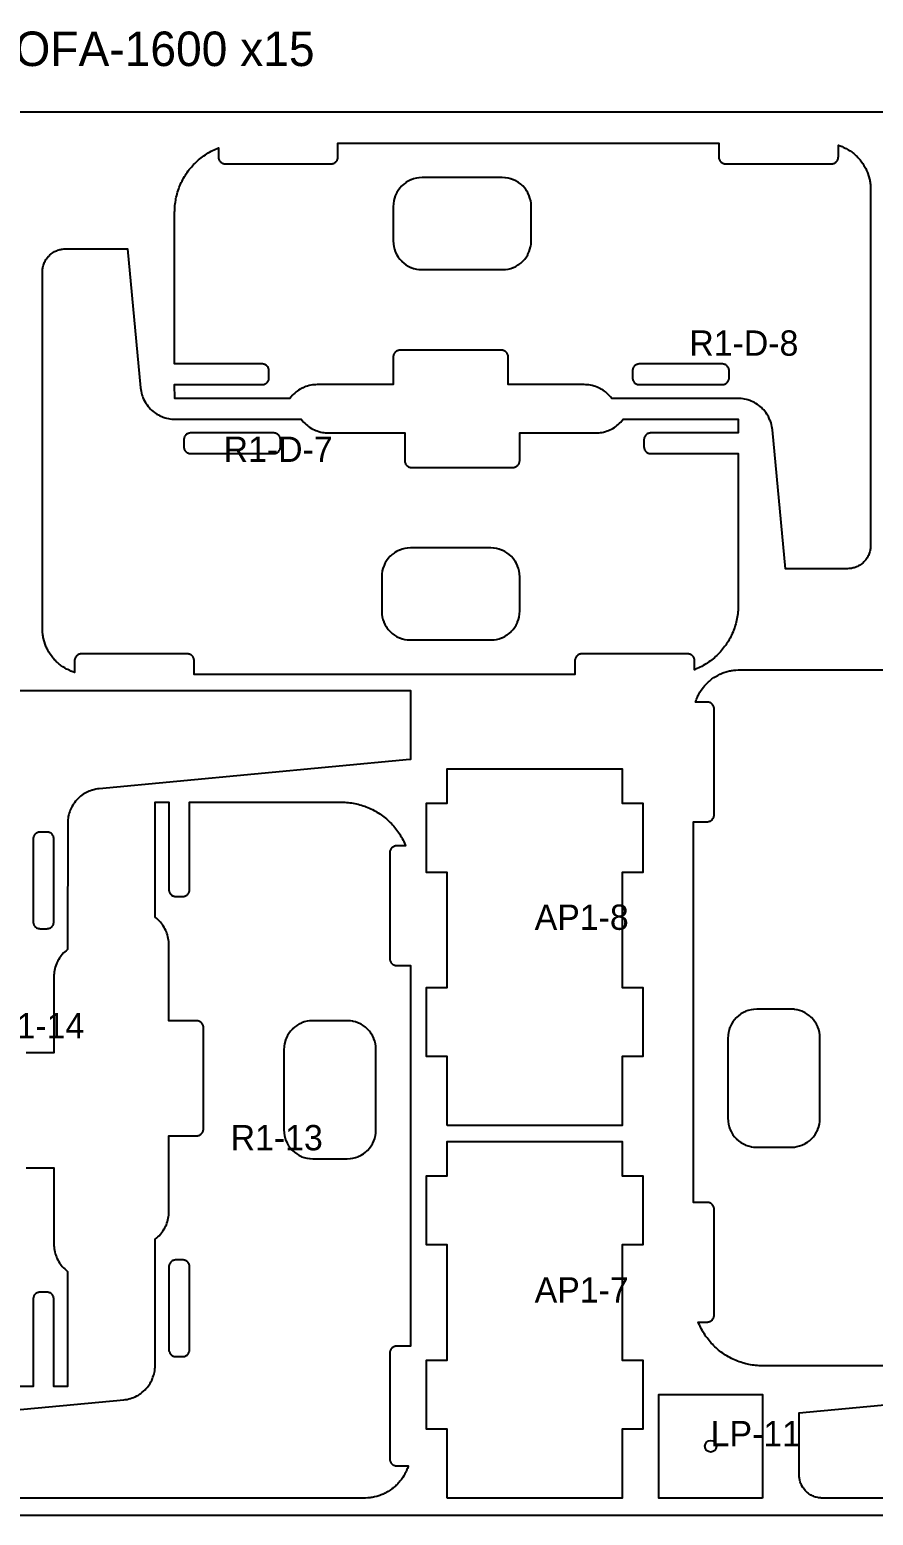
# Model space of a CAD drawing. Header units: millimetres. Extents: x 0 to 59980, y 0 to 1292.
# Drawn here: x 36358 to 37091, y 0 to 1292 of the extents above; entities that cross this region are included whole.
import ezdxf

# ---------------------------------------------------------------- set-up
doc = ezdxf.new("R2010")
doc.units = ezdxf.units.MM
for name, color, linetype in [('CUT_IN', 5, 'Continuous'), ('CUT_OUT', 1, 'Continuous'), ('DRILL', 3, 'Continuous'), ('LABEL', 7, 'Continuous'), ('SHEET', 8, 'Continuous')]:
    doc.layers.add(name, color=color, linetype=linetype)

msp = doc.modelspace()

# ---------------------------------------------------------------- linework, layer by layer
at = {"layer": 'CUT_IN'}
for points in [[(36676.97, 1096.22), (36677.11, 1095.96), (36678.07, 1094.36), (36678.4, 1093.87), (36679.69, 1092.14), (36681.13, 1090.54), (36681.55, 1090.12), (36683.15, 1088.68), (36685.12, 1087.22), (36686.97, 1086.1), (36687.49, 1085.83), (36689.45, 1084.91), (36689.72, 1084.8), (36691.75, 1084.08), (36692.04, 1084), (36694.13, 1083.49), (36696.27, 1083.16), (36696.85, 1083.11), (36699.16, 1083), (36768.86, 1083), (36771.46, 1083.13), (36771.75, 1083.16), (36773.89, 1083.49), (36776.27, 1084.08), (36778.3, 1084.8), (36778.57, 1084.91), (36780.53, 1085.83), (36781.05, 1086.1), (36782.65, 1087.06), (36783.14, 1087.39), (36784.87, 1088.68), (36786.47, 1090.12), (36786.89, 1090.54), (36788.33, 1092.14), (36789.79, 1094.11), (36790.91, 1095.96), (36791.18, 1096.48), (36791.98, 1098.17), (36792.21, 1098.71), (36792.93, 1100.74), (36793.46, 1102.84), (36793.57, 1103.41), (36793.85, 1105.26), (36793.9, 1105.84), (36794.01, 1108.15), (36794.01, 1137.85), (36793.88, 1140.45), (36793.85, 1140.74), (36793.52, 1142.88), (36792.93, 1145.26), (36792.21, 1147.29), (36792.1, 1147.56), (36791.18, 1149.52), (36790.91, 1150.04), (36789.95, 1151.64), (36789.62, 1152.13), (36788.33, 1153.86), (36786.89, 1155.46), (36786.47, 1155.88), (36784.87, 1157.32), (36782.9, 1158.78), (36781.05, 1159.9), (36780.53, 1160.17), (36778.57, 1161.09), (36778.3, 1161.2), (36776.27, 1161.92), (36775.98, 1162), (36773.89, 1162.51), (36771.75, 1162.84), (36771.17, 1162.89), (36768.86, 1163), (36699.16, 1163), (36696.56, 1162.87), (36696.27, 1162.84), (36694.13, 1162.51), (36691.75, 1161.92), (36689.72, 1161.2), (36689.45, 1161.09), (36687.49, 1160.17), (36686.97, 1159.9), (36685.37, 1158.94), (36684.88, 1158.61), (36683.15, 1157.32), (36681.55, 1155.88), (36681.13, 1155.46), (36679.69, 1153.86), (36678.23, 1151.89), (36677.11, 1150.04), (36676.84, 1149.52), (36676.04, 1147.83), (36675.81, 1147.29), (36675.09, 1145.26), (36674.56, 1143.16), (36674.45, 1142.59), (36674.17, 1140.74), (36674.12, 1140.16), (36674.01, 1137.85), (36674.01, 1108.15), (36674.14, 1105.55), (36674.17, 1105.26), (36674.5, 1103.12), (36675.09, 1100.74), (36675.81, 1098.71), (36676.04, 1098.17), (36676.97, 1096.22)], [(36882.07, 988.12), (36882.19, 987.54), (36882.36, 986.98), (36882.59, 986.43), (36882.86, 985.92), (36883.19, 985.43), (36883.37, 985.19), (36883.56, 984.97), (36883.98, 984.55), (36884.2, 984.36), (36884.68, 984.01), (36885.18, 983.71), (36885.71, 983.46), (36886.27, 983.26), (36886.55, 983.18), (36887.13, 983.06), (36887.42, 983.03), (36888.01, 983), (36960.01, 983), (36960.6, 983.03), (36960.89, 983.06), (36961.47, 983.18), (36962.03, 983.35), (36962.31, 983.46), (36962.84, 983.71), (36963.09, 983.85), (36963.58, 984.18), (36963.82, 984.36), (36964.04, 984.55), (36964.46, 984.97), (36964.65, 985.19), (36965, 985.67), (36965.16, 985.92), (36965.3, 986.17), (36965.55, 986.7), (36965.66, 986.98), (36965.83, 987.54), (36965.95, 988.12), (36966, 988.71), (36966.01, 995), (36965.98, 995.59), (36965.95, 995.88), (36965.83, 996.46), (36965.66, 997.02), (36965.43, 997.57), (36965.16, 998.08), (36965, 998.33), (36964.65, 998.81), (36964.46, 999.03), (36964.25, 999.24), (36964.04, 999.45), (36963.82, 999.64), (36963.34, 999.99), (36963.09, 1000.15), (36962.58, 1000.42), (36962.03, 1000.65), (36961.47, 1000.82), (36960.89, 1000.94), (36960.6, 1000.97), (36960.01, 1001), (36888.01, 1001), (36887.42, 1000.97), (36887.13, 1000.94), (36886.55, 1000.82), (36885.99, 1000.65), (36885.71, 1000.54), (36885.18, 1000.29), (36884.68, 999.99), (36884.2, 999.64), (36883.98, 999.45), (36883.56, 999.03), (36883.37, 998.81), (36883.02, 998.33), (36882.86, 998.08), (36882.59, 997.57), (36882.36, 997.02), (36882.19, 996.46), (36882.07, 995.88), (36882.04, 995.59), (36882.01, 995), (36882.01, 989), (36882.04, 988.41), (36882.07, 988.12)], [(36575.93, 935.88), (36575.81, 936.46), (36575.64, 937.02), (36575.41, 937.57), (36575.14, 938.08), (36574.81, 938.57), (36574.63, 938.81), (36574.44, 939.03), (36574.02, 939.45), (36573.8, 939.64), (36573.32, 939.99), (36572.82, 940.29), (36572.29, 940.54), (36571.73, 940.74), (36571.45, 940.82), (36570.87, 940.94), (36570.58, 940.97), (36569.99, 941), (36497.99, 941), (36497.4, 940.97), (36497.11, 940.94), (36496.53, 940.82), (36495.97, 940.65), (36495.69, 940.54), (36495.16, 940.29), (36494.91, 940.15), (36494.42, 939.82), (36494.18, 939.64), (36493.96, 939.45), (36493.54, 939.03), (36493.35, 938.81), (36493, 938.33), (36492.84, 938.08), (36492.7, 937.83), (36492.45, 937.3), (36492.34, 937.02), (36492.17, 936.46), (36492.05, 935.88), (36492, 935.29), (36491.99, 929), (36492.02, 928.41), (36492.05, 928.12), (36492.17, 927.54), (36492.34, 926.98), (36492.57, 926.43), (36492.84, 925.92), (36493, 925.67), (36493.35, 925.19), (36493.54, 924.97), (36493.75, 924.76), (36493.96, 924.55), (36494.18, 924.36), (36494.66, 924.01), (36494.91, 923.85), (36495.42, 923.58), (36495.97, 923.35), (36496.53, 923.18), (36497.11, 923.06), (36497.4, 923.03), (36497.99, 923), (36569.99, 923), (36570.58, 923.03), (36570.87, 923.06), (36571.45, 923.18), (36572.01, 923.35), (36572.29, 923.46), (36572.82, 923.71), (36573.32, 924.01), (36573.8, 924.36), (36574.02, 924.55), (36574.44, 924.97), (36574.63, 925.19), (36574.98, 925.67), (36575.14, 925.92), (36575.41, 926.43), (36575.64, 926.98), (36575.81, 927.54), (36575.93, 928.12), (36575.96, 928.41), (36575.99, 929), (36575.99, 935), (36575.96, 935.59), (36575.93, 935.88)], [(36781.03, 827.78), (36780.89, 828.04), (36779.93, 829.64), (36779.6, 830.13), (36778.31, 831.86), (36776.87, 833.46), (36776.45, 833.88), (36774.85, 835.32), (36772.88, 836.78), (36771.03, 837.9), (36770.51, 838.17), (36768.55, 839.09), (36768.28, 839.2), (36766.25, 839.92), (36765.96, 840), (36763.87, 840.51), (36761.73, 840.84), (36761.15, 840.89), (36758.84, 841), (36689.14, 841), (36686.54, 840.87), (36686.25, 840.84), (36684.11, 840.51), (36681.73, 839.92), (36679.7, 839.2), (36679.43, 839.09), (36677.47, 838.17), (36676.95, 837.9), (36675.35, 836.94), (36674.86, 836.61), (36673.13, 835.32), (36671.53, 833.88), (36671.11, 833.46), (36669.67, 831.86), (36668.21, 829.89), (36667.09, 828.04), (36666.82, 827.52), (36666.02, 825.83), (36665.79, 825.29), (36665.07, 823.26), (36664.54, 821.16), (36664.43, 820.59), (36664.15, 818.74), (36664.1, 818.16), (36663.99, 815.85), (36663.99, 786.15), (36664.12, 783.55), (36664.15, 783.26), (36664.48, 781.12), (36665.07, 778.74), (36665.79, 776.71), (36665.9, 776.44), (36666.82, 774.48), (36667.09, 773.96), (36668.05, 772.36), (36668.38, 771.87), (36669.67, 770.14), (36671.11, 768.54), (36671.53, 768.12), (36673.13, 766.68), (36675.1, 765.22), (36676.95, 764.1), (36677.47, 763.83), (36679.43, 762.91), (36679.7, 762.8), (36681.73, 762.08), (36682.02, 762), (36684.11, 761.49), (36686.25, 761.16), (36686.83, 761.11), (36689.14, 761), (36758.84, 761), (36761.44, 761.13), (36761.73, 761.16), (36763.87, 761.49), (36766.25, 762.08), (36768.28, 762.8), (36768.55, 762.91), (36770.51, 763.83), (36771.03, 764.1), (36772.63, 765.06), (36773.12, 765.39), (36774.85, 766.68), (36776.45, 768.12), (36776.87, 768.54), (36778.31, 770.14), (36779.77, 772.11), (36780.89, 773.96), (36781.16, 774.48), (36781.96, 776.17), (36782.19, 776.71), (36782.91, 778.74), (36783.44, 780.84), (36783.55, 781.41), (36783.83, 783.26), (36783.88, 783.84), (36783.99, 786.15), (36783.99, 815.85), (36783.86, 818.45), (36783.83, 818.74), (36783.5, 820.88), (36782.91, 823.26), (36782.19, 825.29), (36781.96, 825.83), (36781.03, 827.78)], [(36373, 510.01), (36373.59, 510.04), (36373.88, 510.07), (36374.46, 510.19), (36375.02, 510.36), (36375.57, 510.59), (36376.08, 510.86), (36376.57, 511.19), (36376.81, 511.37), (36377.03, 511.56), (36377.45, 511.98), (36377.64, 512.2), (36377.99, 512.68), (36378.29, 513.18), (36378.54, 513.71), (36378.74, 514.27), (36378.82, 514.55), (36378.94, 515.13), (36378.97, 515.42), (36379, 516.01), (36379, 588.01), (36378.97, 588.6), (36378.94, 588.89), (36378.82, 589.47), (36378.65, 590.03), (36378.54, 590.31), (36378.29, 590.84), (36378.15, 591.09), (36377.82, 591.58), (36377.64, 591.82), (36377.45, 592.04), (36377.03, 592.46), (36376.81, 592.65), (36376.33, 593), (36376.08, 593.16), (36375.83, 593.3), (36375.3, 593.55), (36375.02, 593.66), (36374.46, 593.83), (36373.88, 593.95), (36373.29, 594), (36367, 594.01), (36366.41, 593.98), (36366.12, 593.95), (36365.54, 593.83), (36364.98, 593.66), (36364.43, 593.43), (36363.92, 593.16), (36363.67, 593), (36363.19, 592.65), (36362.97, 592.46), (36362.76, 592.25), (36362.55, 592.04), (36362.36, 591.82), (36362.01, 591.34), (36361.85, 591.09), (36361.58, 590.58), (36361.35, 590.03), (36361.18, 589.47), (36361.06, 588.89), (36361.03, 588.6), (36361, 588.01), (36361, 516.01), (36361.03, 515.42), (36361.06, 515.13), (36361.18, 514.55), (36361.35, 513.99), (36361.46, 513.71), (36361.71, 513.18), (36362.01, 512.68), (36362.36, 512.2), (36362.55, 511.98), (36362.97, 511.56), (36363.19, 511.37), (36363.67, 511.02), (36363.92, 510.86), (36364.43, 510.59), (36364.98, 510.36), (36365.54, 510.19), (36366.12, 510.07), (36366.41, 510.04), (36367, 510.01), (36373, 510.01)], [(37031.78, 322.97), (37032.04, 323.11), (37033.64, 324.07), (37034.13, 324.4), (37035.86, 325.69), (37037.46, 327.13), (37037.88, 327.55), (37039.32, 329.15), (37040.78, 331.12), (37041.9, 332.97), (37042.17, 333.49), (37043.09, 335.45), (37043.2, 335.72), (37043.92, 337.75), (37044, 338.04), (37044.51, 340.13), (37044.84, 342.27), (37044.89, 342.85), (37045, 345.16), (37045, 414.86), (37044.87, 417.46), (37044.84, 417.75), (37044.51, 419.89), (37043.92, 422.27), (37043.2, 424.3), (37043.09, 424.57), (37042.17, 426.53), (37041.9, 427.05), (37040.94, 428.65), (37040.61, 429.14), (37039.32, 430.87), (37037.88, 432.47), (37037.46, 432.89), (37035.86, 434.33), (37033.89, 435.79), (37032.04, 436.91), (37031.52, 437.18), (37029.83, 437.98), (37029.29, 438.21), (37027.26, 438.93), (37025.16, 439.46), (37024.59, 439.57), (37022.74, 439.85), (37022.16, 439.9), (37019.85, 440.01), (36990.15, 440.01), (36987.55, 439.88), (36987.26, 439.85), (36985.12, 439.52), (36982.74, 438.93), (36980.71, 438.21), (36980.44, 438.1), (36978.48, 437.18), (36977.96, 436.91), (36976.36, 435.95), (36975.87, 435.62), (36974.14, 434.33), (36972.54, 432.89), (36972.12, 432.47), (36970.68, 430.87), (36969.22, 428.9), (36968.1, 427.05), (36967.83, 426.53), (36966.91, 424.57), (36966.8, 424.3), (36966.08, 422.27), (36966, 421.98), (36965.49, 419.89), (36965.16, 417.75), (36965.11, 417.17), (36965, 414.86), (36965, 345.16), (36965.13, 342.56), (36965.16, 342.27), (36965.49, 340.13), (36966.08, 337.75), (36966.8, 335.72), (36966.91, 335.45), (36967.83, 333.49), (36968.1, 332.97), (36969.06, 331.37), (36969.39, 330.88), (36970.68, 329.15), (36972.12, 327.55), (36972.54, 327.13), (36974.14, 325.69), (36976.11, 324.23), (36977.96, 323.11), (36978.48, 322.84), (36980.17, 322.04), (36980.71, 321.81), (36982.74, 321.09), (36984.84, 320.56), (36985.41, 320.45), (36987.26, 320.17), (36987.84, 320.12), (36990.15, 320.01), (37019.85, 320.01), (37022.45, 320.14), (37022.74, 320.17), (37024.88, 320.5), (37027.26, 321.09), (37029.29, 321.81), (37029.83, 322.04), (37031.78, 322.97)], [(36594.71, 428.19), (36594.17, 427.96), (36592.22, 427.03), (36591.96, 426.89), (36590.36, 425.93), (36589.87, 425.6), (36588.14, 424.31), (36586.54, 422.87), (36586.12, 422.45), (36584.68, 420.85), (36583.22, 418.88), (36582.1, 417.03), (36581.83, 416.51), (36580.91, 414.55), (36580.8, 414.28), (36580.08, 412.25), (36580, 411.96), (36579.49, 409.87), (36579.16, 407.73), (36579.11, 407.15), (36579, 404.84), (36579, 335.14), (36579.13, 332.54), (36579.16, 332.25), (36579.49, 330.11), (36580.08, 327.73), (36580.8, 325.7), (36580.91, 325.43), (36581.83, 323.47), (36582.1, 322.95), (36583.06, 321.35), (36583.39, 320.86), (36584.68, 319.13), (36586.12, 317.53), (36586.54, 317.11), (36588.14, 315.67), (36590.11, 314.21), (36591.96, 313.09), (36592.48, 312.82), (36594.17, 312.02), (36594.71, 311.79), (36596.74, 311.07), (36598.84, 310.54), (36599.41, 310.43), (36601.26, 310.15), (36601.84, 310.1), (36604.15, 309.99), (36633.85, 309.99), (36636.45, 310.12), (36636.74, 310.15), (36638.88, 310.48), (36641.26, 311.07), (36643.29, 311.79), (36643.56, 311.9), (36645.52, 312.82), (36646.04, 313.09), (36647.64, 314.05), (36648.13, 314.38), (36649.86, 315.67), (36651.46, 317.11), (36651.88, 317.53), (36653.32, 319.13), (36654.78, 321.1), (36655.9, 322.95), (36656.17, 323.47), (36657.09, 325.43), (36657.2, 325.7), (36657.92, 327.73), (36658, 328.02), (36658.51, 330.11), (36658.84, 332.25), (36658.89, 332.83), (36659, 335.14), (36659, 404.84), (36658.87, 407.44), (36658.84, 407.73), (36658.51, 409.87), (36657.92, 412.25), (36657.2, 414.28), (36657.09, 414.55), (36656.17, 416.51), (36655.9, 417.03), (36654.94, 418.63), (36654.61, 419.12), (36653.32, 420.85), (36651.88, 422.45), (36651.46, 422.87), (36649.86, 424.31), (36647.89, 425.77), (36646.04, 426.89), (36645.52, 427.16), (36643.83, 427.96), (36643.29, 428.19), (36641.26, 428.91), (36639.16, 429.44), (36638.59, 429.55), (36636.74, 429.83), (36636.16, 429.88), (36633.85, 429.99), (36604.15, 429.99), (36601.55, 429.86), (36601.26, 429.83), (36599.12, 429.5), (36596.74, 428.91), (36594.71, 428.19)], [(36485, 221.99), (36484.41, 221.96), (36484.12, 221.93), (36483.54, 221.81), (36482.98, 221.64), (36482.43, 221.41), (36481.92, 221.14), (36481.43, 220.81), (36481.19, 220.63), (36480.97, 220.44), (36480.55, 220.02), (36480.36, 219.8), (36480.01, 219.32), (36479.71, 218.82), (36479.46, 218.29), (36479.26, 217.73), (36479.18, 217.45), (36479.06, 216.87), (36479.03, 216.58), (36479, 215.99), (36479, 143.99), (36479.03, 143.4), (36479.06, 143.11), (36479.18, 142.53), (36479.35, 141.97), (36479.46, 141.69), (36479.71, 141.16), (36479.85, 140.91), (36480.18, 140.42), (36480.36, 140.18), (36480.55, 139.96), (36480.97, 139.54), (36481.19, 139.35), (36481.67, 139), (36481.92, 138.84), (36482.17, 138.7), (36482.7, 138.45), (36482.98, 138.34), (36483.54, 138.17), (36484.12, 138.05), (36484.71, 138), (36491, 137.99), (36491.59, 138.02), (36491.88, 138.05), (36492.46, 138.17), (36493.02, 138.34), (36493.57, 138.57), (36494.08, 138.84), (36494.33, 139), (36494.81, 139.35), (36495.03, 139.54), (36495.24, 139.75), (36495.45, 139.96), (36495.64, 140.18), (36495.99, 140.66), (36496.15, 140.91), (36496.42, 141.42), (36496.65, 141.97), (36496.82, 142.53), (36496.94, 143.11), (36496.97, 143.4), (36497, 143.99), (36497, 215.99), (36496.97, 216.58), (36496.94, 216.87), (36496.82, 217.45), (36496.65, 218.01), (36496.54, 218.29), (36496.29, 218.82), (36495.99, 219.32), (36495.64, 219.8), (36495.45, 220.02), (36495.03, 220.44), (36494.81, 220.63), (36494.33, 220.98), (36494.08, 221.14), (36493.57, 221.41), (36493.02, 221.64), (36492.46, 221.81), (36491.88, 221.93), (36491.59, 221.96), (36491, 221.99), (36485, 221.99)]]:
    msp.add_lwpolyline(points, close=True, dxfattribs=at)
at = {"layer": 'CUT_OUT'}
for points in [[(37003.47, 945.12), (37003.23, 946.58), (37002.85, 948.31), (37002.54, 949.45), (37002.45, 949.73), (37001.99, 951.13), (37001.57, 952.24), (37000.98, 953.59), (37000.19, 955.18), (36999.46, 956.46), (36998.83, 957.46), (36997.99, 958.68), (36997.09, 959.85), (36996.13, 960.98), (36994.91, 962.26), (36994.06, 963.08), (36992.95, 964.05), (36991.55, 965.15), (36990.59, 965.83), (36989.35, 966.63), (36988.07, 967.36), (36986.75, 968.03), (36985.13, 968.76), (36984.03, 969.18), (36982.35, 969.74), (36981.21, 970.06), (36979.48, 970.45), (36978.31, 970.65), (36976.56, 970.87), (36975.08, 970.97), (36973.83, 971), (36864.02, 971.01), (36862.85, 972.45), (36861.89, 973.52), (36860.89, 974.55), (36859.62, 975.71), (36858.51, 976.62), (36857.59, 977.31), (36856.41, 978.12), (36854.94, 979.02), (36853.94, 979.57), (36852.39, 980.32), (36851.34, 980.78), (36850, 981.29), (36848.64, 981.73), (36846.98, 982.18), (36845.57, 982.48), (36844.16, 982.71), (36843.02, 982.85), (36841.59, 982.96), (36840.09, 983), (36774.01, 983), (36774.01, 1007), (36773.98, 1007.59), (36773.95, 1007.88), (36773.83, 1008.46), (36773.66, 1009.02), (36773.43, 1009.57), (36773.16, 1010.08), (36773, 1010.33), (36772.65, 1010.81), (36772.46, 1011.03), (36772.25, 1011.24), (36772.04, 1011.45), (36771.82, 1011.64), (36771.34, 1011.99), (36771.09, 1012.15), (36770.58, 1012.42), (36770.03, 1012.65), (36769.47, 1012.82), (36768.89, 1012.94), (36768.6, 1012.97), (36768.01, 1013), (36680.01, 1013), (36679.42, 1012.97), (36679.13, 1012.94), (36678.55, 1012.82), (36678.27, 1012.74), (36677.71, 1012.54), (36677.18, 1012.29), (36676.93, 1012.15), (36676.68, 1011.99), (36676.2, 1011.64), (36675.98, 1011.45), (36675.56, 1011.03), (36675.37, 1010.81), (36675.02, 1010.33), (36674.86, 1010.08), (36674.59, 1009.57), (36674.36, 1009.02), (36674.27, 1008.74), (36674.19, 1008.46), (36674.07, 1007.88), (36674.04, 1007.59), (36674.01, 1007), (36674.01, 983), (36607.93, 983), (36606.43, 982.96), (36605, 982.85), (36603.86, 982.71), (36602.45, 982.48), (36601.04, 982.18), (36599.38, 981.73), (36598.02, 981.29), (36596.68, 980.78), (36595.63, 980.32), (36594.08, 979.57), (36593.08, 979.02), (36591.61, 978.12), (36590.43, 977.31), (36589.51, 976.62), (36588.4, 975.71), (36587.13, 974.55), (36586.13, 973.52), (36585.17, 972.45), (36584, 971.01), (36484.02, 971.01), (36484.01, 983), (36560.3, 983.01), (36560.89, 983.06), (36561.47, 983.18), (36562.03, 983.35), (36562.58, 983.58), (36563.09, 983.85), (36563.58, 984.18), (36563.82, 984.36), (36564.04, 984.55), (36564.46, 984.97), (36564.65, 985.19), (36565, 985.67), (36565.3, 986.17), (36565.55, 986.7), (36565.75, 987.26), (36565.83, 987.54), (36565.95, 988.12), (36565.98, 988.41), (36566.01, 989), (36566, 995.29), (36565.95, 995.88), (36565.83, 996.46), (36565.66, 997.02), (36565.55, 997.3), (36565.43, 997.57), (36565.16, 998.08), (36564.83, 998.57), (36564.65, 998.81), (36564.46, 999.03), (36564.04, 999.45), (36563.82, 999.64), (36563.34, 999.99), (36563.09, 1000.15), (36562.84, 1000.29), (36562.31, 1000.54), (36562.03, 1000.65), (36561.47, 1000.82), (36560.89, 1000.94), (36560.6, 1000.97), (36560.01, 1001), (36484.01, 1001), (36484.01, 1133.02), (36484.03, 1134.51), (36484.08, 1135.98), (36484.17, 1137.38), (36484.3, 1138.92), (36484.46, 1140.31), (36484.65, 1141.77), (36484.9, 1143.29), (36485.17, 1144.74), (36485.46, 1146.11), (36485.8, 1147.54), (36486.19, 1149.04), (36486.6, 1150.45), (36487.05, 1151.86), (36487.53, 1153.25), (36488.04, 1154.63), (36488.56, 1155.93), (36489.17, 1157.35), (36489.79, 1158.69), (36490.43, 1160.01), (36491.11, 1161.32), (36491.82, 1162.61), (36492.57, 1163.88), (36493.3, 1165.07), (36494.1, 1166.3), (36494.93, 1167.52), (36495.84, 1168.77), (36496.73, 1169.94), (36497.65, 1171.09), (36498.6, 1172.22), (36499.53, 1173.27), (36500.53, 1174.35), (36501.56, 1175.4), (36502.66, 1176.48), (36503.74, 1177.48), (36504.79, 1178.41), (36505.92, 1179.36), (36507.07, 1180.28), (36508.24, 1181.17), (36509.49, 1182.08), (36510.71, 1182.91), (36511.94, 1183.71), (36513.13, 1184.44), (36514.4, 1185.19), (36515.69, 1185.9), (36517, 1186.58), (36518.32, 1187.22), (36519.66, 1187.84), (36521.08, 1188.45), (36522.01, 1188.81), (36522.02, 1180.71), (36522.07, 1180.12), (36522.19, 1179.54), (36522.36, 1178.98), (36522.47, 1178.7), (36522.72, 1178.17), (36523.02, 1177.67), (36523.37, 1177.19), (36523.56, 1176.97), (36523.98, 1176.55), (36524.2, 1176.36), (36524.68, 1176.01), (36524.93, 1175.85), (36525.44, 1175.58), (36525.71, 1175.46), (36525.99, 1175.35), (36526.55, 1175.18), (36527.13, 1175.06), (36527.42, 1175.03), (36528.01, 1175), (36620.01, 1175), (36620.6, 1175.03), (36620.89, 1175.06), (36621.47, 1175.18), (36621.75, 1175.26), (36622.03, 1175.35), (36622.58, 1175.58), (36623.09, 1175.85), (36623.34, 1176.01), (36623.82, 1176.36), (36624.04, 1176.55), (36624.46, 1176.97), (36624.65, 1177.19), (36625, 1177.67), (36625.16, 1177.92), (36625.3, 1178.17), (36625.55, 1178.7), (36625.66, 1178.98), (36625.83, 1179.54), (36625.95, 1180.12), (36625.98, 1180.41), (36626.01, 1181), (36626.01, 1193), (36957.01, 1193), (36957.01, 1181), (36957.04, 1180.41), (36957.07, 1180.12), (36957.19, 1179.54), (36957.36, 1178.98), (36957.59, 1178.43), (36957.86, 1177.92), (36958.02, 1177.67), (36958.37, 1177.19), (36958.56, 1176.97), (36958.98, 1176.55), (36959.2, 1176.36), (36959.68, 1176.01), (36959.93, 1175.85), (36960.44, 1175.58), (36960.99, 1175.35), (36961.27, 1175.26), (36961.55, 1175.18), (36962.13, 1175.06), (36962.42, 1175.03), (36963.01, 1175), (37055.01, 1175), (37055.6, 1175.03), (37055.89, 1175.06), (37056.47, 1175.18), (37056.75, 1175.26), (37057.03, 1175.35), (37057.58, 1175.58), (37058.09, 1175.85), (37058.34, 1176.01), (37058.82, 1176.36), (37059.04, 1176.55), (37059.46, 1176.97), (37059.65, 1177.19), (37060, 1177.67), (37060.16, 1177.92), (37060.3, 1178.17), (37060.55, 1178.7), (37060.75, 1179.26), (37060.83, 1179.54), (37060.95, 1180.12), (37060.98, 1180.41), (37061.01, 1181), (37061.01, 1191.15), (37061.59, 1190.97), (37062.52, 1190.65), (37063.44, 1190.31), (37064.28, 1189.97), (37065.19, 1189.58), (37066.96, 1188.75), (37067.9, 1188.26), (37069.61, 1187.29), (37071.26, 1186.24), (37072.87, 1185.11), (37073.59, 1184.56), (37074.41, 1183.9), (37075.11, 1183.31), (37075.9, 1182.61), (37076.62, 1181.94), (37077.27, 1181.31), (37077.95, 1180.61), (37078.62, 1179.89), (37079.32, 1179.1), (37079.91, 1178.4), (37080.57, 1177.58), (37081.12, 1176.86), (37082.25, 1175.25), (37083.3, 1173.6), (37084.27, 1171.89), (37084.76, 1170.95), (37085.15, 1170.14), (37085.59, 1169.18), (37086.32, 1167.43), (37086.66, 1166.51), (37087.28, 1164.65), (37087.57, 1163.63), (37088.05, 1161.73), (37088.25, 1160.77), (37088.43, 1159.8), (37088.57, 1158.91), (37088.71, 1157.86), (37088.82, 1156.88), (37088.9, 1155.98), (37089, 1154.02), (37088.99, 842.02), (37088.96, 841.53), (37088.86, 840.55), (37088.72, 839.58), (37088.63, 839.1), (37088.29, 837.67), (37088.15, 837.19), (37087.84, 836.26), (37087.49, 835.35), (37087.09, 834.45), (37086.65, 833.57), (37086.41, 833.14), (37085.91, 832.3), (37085.36, 831.48), (37084.78, 830.7), (37084.47, 830.31), (37083.83, 829.57), (37083.49, 829.21), (37083.15, 828.86), (37082.44, 828.18), (37081.7, 827.54), (37081.31, 827.23), (37080.53, 826.65), (37079.71, 826.1), (37078.44, 825.36), (37077.56, 824.92), (37076.66, 824.52), (37076.21, 824.34), (37075.75, 824.17), (37074.82, 823.86), (37073.87, 823.6), (37072.91, 823.38), (37072.43, 823.29), (37071.46, 823.15), (37070.48, 823.05), (37069.99, 823.02), (37069.01, 823), (37014.95, 823), (37003.63, 943.73), (37003.47, 945.12)], [(36454.53, 978.88), (36454.77, 977.42), (36455.15, 975.69), (36455.46, 974.55), (36455.55, 974.27), (36456.01, 972.87), (36456.43, 971.76), (36457.02, 970.41), (36457.81, 968.82), (36458.54, 967.54), (36459.17, 966.54), (36460.01, 965.32), (36460.91, 964.15), (36461.87, 963.02), (36463.09, 961.74), (36463.94, 960.92), (36465.05, 959.95), (36466.45, 958.85), (36467.41, 958.17), (36468.65, 957.37), (36469.93, 956.64), (36471.25, 955.97), (36472.87, 955.24), (36473.97, 954.82), (36475.65, 954.26), (36476.79, 953.94), (36478.52, 953.55), (36479.69, 953.35), (36481.44, 953.13), (36482.92, 953.03), (36484.17, 953), (36593.98, 952.99), (36595.15, 951.55), (36596.11, 950.48), (36597.11, 949.45), (36598.38, 948.29), (36599.49, 947.38), (36600.41, 946.69), (36601.59, 945.88), (36603.06, 944.98), (36604.06, 944.43), (36605.61, 943.68), (36606.66, 943.22), (36608, 942.71), (36609.36, 942.27), (36611.02, 941.82), (36612.43, 941.52), (36613.84, 941.29), (36614.98, 941.15), (36616.41, 941.04), (36617.91, 941), (36683.99, 941), (36683.99, 917), (36684.02, 916.41), (36684.05, 916.12), (36684.17, 915.54), (36684.34, 914.98), (36684.57, 914.43), (36684.84, 913.92), (36685, 913.67), (36685.35, 913.19), (36685.54, 912.97), (36685.75, 912.76), (36685.96, 912.55), (36686.18, 912.36), (36686.66, 912.01), (36686.91, 911.85), (36687.42, 911.58), (36687.97, 911.35), (36688.53, 911.18), (36689.11, 911.06), (36689.4, 911.03), (36689.99, 911), (36777.99, 911), (36778.58, 911.03), (36778.87, 911.06), (36779.45, 911.18), (36779.73, 911.26), (36780.29, 911.46), (36780.82, 911.71), (36781.07, 911.85), (36781.32, 912.01), (36781.8, 912.36), (36782.02, 912.55), (36782.44, 912.97), (36782.63, 913.19), (36782.98, 913.67), (36783.14, 913.92), (36783.41, 914.43), (36783.64, 914.98), (36783.73, 915.26), (36783.81, 915.54), (36783.93, 916.12), (36783.96, 916.41), (36783.99, 917), (36783.99, 941), (36850.07, 941), (36851.57, 941.04), (36853, 941.15), (36854.14, 941.29), (36855.55, 941.52), (36856.96, 941.82), (36858.62, 942.27), (36859.98, 942.71), (36861.32, 943.22), (36862.37, 943.68), (36863.92, 944.43), (36864.92, 944.98), (36866.39, 945.88), (36867.57, 946.69), (36868.49, 947.38), (36869.6, 948.29), (36870.87, 949.45), (36871.87, 950.48), (36872.83, 951.55), (36874, 952.99), (36973.98, 952.99), (36973.99, 941), (36897.7, 940.99), (36897.11, 940.94), (36896.53, 940.82), (36895.97, 940.65), (36895.42, 940.42), (36894.91, 940.15), (36894.42, 939.82), (36894.18, 939.64), (36893.96, 939.45), (36893.54, 939.03), (36893.35, 938.81), (36893, 938.33), (36892.7, 937.83), (36892.45, 937.3), (36892.25, 936.74), (36892.17, 936.46), (36892.05, 935.88), (36892.02, 935.59), (36891.99, 935), (36892, 928.71), (36892.05, 928.12), (36892.17, 927.54), (36892.34, 926.98), (36892.45, 926.7), (36892.57, 926.43), (36892.84, 925.92), (36893.17, 925.43), (36893.35, 925.19), (36893.54, 924.97), (36893.96, 924.55), (36894.18, 924.36), (36894.66, 924.01), (36894.91, 923.85), (36895.16, 923.71), (36895.69, 923.46), (36895.97, 923.35), (36896.53, 923.18), (36897.11, 923.06), (36897.4, 923.03), (36897.99, 923), (36973.99, 923), (36973.99, 790.98), (36973.97, 789.49), (36973.92, 788.02), (36973.83, 786.62), (36973.7, 785.08), (36973.54, 783.69), (36973.35, 782.23), (36973.1, 780.71), (36972.83, 779.26), (36972.54, 777.89), (36972.2, 776.46), (36971.81, 774.96), (36971.4, 773.55), (36970.95, 772.14), (36970.47, 770.75), (36969.96, 769.37), (36969.44, 768.07), (36968.83, 766.65), (36968.21, 765.31), (36967.57, 763.99), (36966.89, 762.68), (36966.18, 761.39), (36965.43, 760.12), (36964.7, 758.93), (36963.9, 757.7), (36963.07, 756.48), (36962.16, 755.23), (36961.27, 754.06), (36960.35, 752.91), (36959.4, 751.78), (36958.47, 750.73), (36957.47, 749.65), (36956.44, 748.6), (36955.34, 747.52), (36954.26, 746.52), (36953.21, 745.59), (36952.08, 744.64), (36950.93, 743.72), (36949.76, 742.83), (36948.51, 741.92), (36947.29, 741.09), (36946.06, 740.29), (36944.87, 739.56), (36943.6, 738.81), (36942.31, 738.1), (36941, 737.42), (36939.68, 736.78), (36938.34, 736.16), (36936.92, 735.55), (36935.99, 735.19), (36935.98, 743.29), (36935.93, 743.88), (36935.81, 744.46), (36935.64, 745.02), (36935.53, 745.3), (36935.28, 745.83), (36934.98, 746.33), (36934.63, 746.81), (36934.44, 747.03), (36934.02, 747.45), (36933.8, 747.64), (36933.32, 747.99), (36933.07, 748.15), (36932.56, 748.42), (36932.29, 748.54), (36932.01, 748.65), (36931.45, 748.82), (36930.87, 748.94), (36930.58, 748.97), (36929.99, 749), (36837.99, 749), (36837.4, 748.97), (36837.11, 748.94), (36836.53, 748.82), (36836.25, 748.74), (36835.97, 748.65), (36835.42, 748.42), (36834.91, 748.15), (36834.66, 747.99), (36834.18, 747.64), (36833.96, 747.45), (36833.54, 747.03), (36833.35, 746.81), (36833, 746.33), (36832.84, 746.08), (36832.7, 745.83), (36832.45, 745.3), (36832.34, 745.02), (36832.17, 744.46), (36832.05, 743.88), (36832.02, 743.59), (36831.99, 743), (36831.99, 731), (36500.99, 731), (36500.99, 743), (36500.96, 743.59), (36500.93, 743.88), (36500.81, 744.46), (36500.64, 745.02), (36500.41, 745.57), (36500.14, 746.08), (36499.98, 746.33), (36499.63, 746.81), (36499.44, 747.03), (36499.02, 747.45), (36498.8, 747.64), (36498.32, 747.99), (36498.07, 748.15), (36497.56, 748.42), (36497.01, 748.65), (36496.73, 748.74), (36496.45, 748.82), (36495.87, 748.94), (36495.58, 748.97), (36494.99, 749), (36402.99, 749), (36402.4, 748.97), (36402.11, 748.94), (36401.53, 748.82), (36401.25, 748.74), (36400.97, 748.65), (36400.42, 748.42), (36399.91, 748.15), (36399.66, 747.99), (36399.18, 747.64), (36398.96, 747.45), (36398.54, 747.03), (36398.35, 746.81), (36398, 746.33), (36397.84, 746.08), (36397.7, 745.83), (36397.45, 745.3), (36397.25, 744.74), (36397.17, 744.46), (36397.05, 743.88), (36397.02, 743.59), (36396.99, 743), (36396.99, 732.85), (36396.41, 733.03), (36395.48, 733.35), (36394.56, 733.69), (36393.72, 734.03), (36392.81, 734.42), (36391.04, 735.25), (36390.1, 735.74), (36388.39, 736.71), (36386.74, 737.76), (36385.13, 738.89), (36384.41, 739.44), (36383.59, 740.1), (36382.89, 740.69), (36382.1, 741.39), (36381.38, 742.06), (36380.73, 742.69), (36380.05, 743.39), (36379.38, 744.11), (36378.68, 744.9), (36378.09, 745.6), (36377.43, 746.42), (36376.88, 747.14), (36375.75, 748.75), (36374.7, 750.4), (36373.73, 752.11), (36373.24, 753.05), (36372.85, 753.86), (36372.41, 754.82), (36371.68, 756.57), (36371.34, 757.49), (36370.72, 759.35), (36370.43, 760.37), (36369.95, 762.27), (36369.75, 763.23), (36369.57, 764.2), (36369.43, 765.09), (36369.29, 766.14), (36369.18, 767.12), (36369.1, 768.02), (36369, 769.98), (36369.01, 1081.98), (36369.04, 1082.47), (36369.14, 1083.45), (36369.28, 1084.42), (36369.37, 1084.9), (36369.71, 1086.33), (36369.85, 1086.81), (36370.16, 1087.74), (36370.51, 1088.65), (36370.91, 1089.55), (36371.35, 1090.43), (36371.59, 1090.86), (36372.09, 1091.7), (36372.64, 1092.52), (36373.22, 1093.3), (36373.53, 1093.69), (36374.17, 1094.43), (36374.51, 1094.79), (36374.85, 1095.14), (36375.56, 1095.82), (36376.3, 1096.46), (36376.69, 1096.77), (36377.47, 1097.35), (36378.29, 1097.9), (36379.56, 1098.64), (36380.44, 1099.08), (36381.34, 1099.48), (36381.79, 1099.66), (36382.25, 1099.83), (36383.18, 1100.14), (36384.13, 1100.4), (36385.09, 1100.62), (36385.57, 1100.71), (36386.54, 1100.85), (36387.52, 1100.95), (36388.01, 1100.98), (36388.99, 1101), (36443.05, 1101), (36454.37, 980.27), (36454.53, 978.88)], [(36721, 339), (36721, 399), (36703, 399), (36703, 459), (36721, 459), (36721, 559), (36703, 559), (36703, 619), (36721, 619), (36721, 649), (36873, 649), (36873, 619), (36891, 619), (36891, 559), (36873, 559), (36873, 459), (36891, 459), (36891, 399), (36873, 399), (36873, 339), (36721, 339)], [(36721, 15), (36721, 75), (36703, 75), (36703, 135), (36721, 135), (36721, 235), (36703, 235), (36703, 295), (36721, 295), (36721, 325), (36873, 325), (36873, 295), (36891, 295), (36891, 235), (36873, 235), (36873, 135), (36891, 135), (36891, 75), (36873, 75), (36873, 15), (36721, 15)], [(36995, 15), (36905, 15), (36905, 105), (36995, 105), (36995, 15)]]:
    msp.add_lwpolyline(points, close=True, dxfattribs=at)
for points in [[(37127, 130.01), (36994.98, 130.01), (36993.49, 130.03), (36992.02, 130.08), (36990.62, 130.17), (36989.08, 130.3), (36987.69, 130.46), (36986.23, 130.65), (36984.71, 130.9), (36983.26, 131.17), (36981.89, 131.46), (36980.46, 131.8), (36978.96, 132.19), (36977.55, 132.6), (36976.14, 133.05), (36974.75, 133.53), (36973.37, 134.04), (36972.07, 134.56), (36970.65, 135.17), (36969.31, 135.79), (36967.99, 136.43), (36966.68, 137.11), (36965.39, 137.82), (36964.12, 138.57), (36962.93, 139.3), (36961.7, 140.1), (36960.48, 140.93), (36959.23, 141.84), (36958.06, 142.73), (36956.91, 143.65), (36955.78, 144.6), (36954.73, 145.53), (36953.65, 146.53), (36952.6, 147.56), (36951.52, 148.66), (36950.52, 149.74), (36949.59, 150.79), (36948.64, 151.92), (36947.72, 153.07), (36946.83, 154.24), (36945.92, 155.49), (36945.09, 156.71), (36944.29, 157.94), (36943.56, 159.13), (36942.81, 160.4), (36942.1, 161.69), (36941.42, 163), (36940.78, 164.32), (36940.16, 165.66), (36939.55, 167.08), (36939.19, 168.01), (36947.29, 168.02), (36947.88, 168.07), (36948.46, 168.19), (36949.02, 168.36), (36949.3, 168.47), (36949.83, 168.72), (36950.33, 169.02), (36950.81, 169.37), (36951.03, 169.56), (36951.45, 169.98), (36951.64, 170.2), (36951.99, 170.68), (36952.15, 170.93), (36952.42, 171.44), (36952.54, 171.71), (36952.65, 171.99), (36952.82, 172.55), (36952.94, 173.13), (36952.97, 173.42), (36953, 174.01), (36953, 266.01), (36952.97, 266.6), (36952.94, 266.89), (36952.82, 267.47), (36952.74, 267.75), (36952.65, 268.03), (36952.42, 268.58), (36952.15, 269.09), (36951.99, 269.34), (36951.64, 269.82), (36951.45, 270.04), (36951.03, 270.46), (36950.81, 270.65), (36950.33, 271), (36950.08, 271.16), (36949.83, 271.3), (36949.3, 271.55), (36949.02, 271.66), (36948.46, 271.83), (36947.88, 271.95), (36947.59, 271.98), (36947, 272.01), (36935, 272.01), (36935, 603.01), (36947, 603.01), (36947.59, 603.04), (36947.88, 603.07), (36948.46, 603.19), (36949.02, 603.36), (36949.57, 603.59), (36950.08, 603.86), (36950.33, 604.02), (36950.81, 604.37), (36951.03, 604.56), (36951.45, 604.98), (36951.64, 605.2), (36951.99, 605.68), (36952.15, 605.93), (36952.42, 606.44), (36952.65, 606.99), (36952.74, 607.27), (36952.82, 607.55), (36952.94, 608.13), (36952.97, 608.42), (36953, 609.01), (36953, 701.01), (36952.97, 701.6), (36952.94, 701.89), (36952.82, 702.47), (36952.74, 702.75), (36952.65, 703.03), (36952.42, 703.58), (36952.15, 704.09), (36951.99, 704.34), (36951.64, 704.82), (36951.45, 705.04), (36951.03, 705.46), (36950.81, 705.65), (36950.33, 706), (36950.08, 706.16), (36949.83, 706.3), (36949.3, 706.55), (36948.74, 706.75), (36948.46, 706.83), (36947.88, 706.95), (36947.59, 706.98), (36947, 707.01), (36936.85, 707.01), (36937.03, 707.59), (36937.35, 708.52), (36937.69, 709.44), (36938.03, 710.28), (36938.42, 711.19), (36939.25, 712.96), (36939.74, 713.9), (36940.71, 715.61), (36941.76, 717.26), (36942.89, 718.87), (36943.44, 719.59), (36944.1, 720.41), (36944.69, 721.11), (36945.39, 721.9), (36946.06, 722.62), (36946.69, 723.27), (36947.39, 723.95), (36948.11, 724.62), (36948.9, 725.32), (36949.6, 725.91), (36950.42, 726.57), (36951.14, 727.12), (36952.75, 728.25), (36954.4, 729.3), (36956.11, 730.27), (36957.05, 730.76), (36957.86, 731.15), (36958.82, 731.59), (36960.57, 732.32), (36961.49, 732.66), (36963.35, 733.28), (36964.37, 733.57), (36966.27, 734.05), (36967.23, 734.25), (36968.2, 734.43), (36969.09, 734.57), (36970.14, 734.71), (36971.12, 734.82), (36972.02, 734.9), (36973.98, 735), (37285.98, 734.99)], [(36207.98, 717), (36688.99, 717), (36688.99, 717), (36688.99, 657.02), (36688.6, 656.97), (36418.27, 631.63), (36416.88, 631.47), (36415.42, 631.23), (36413.69, 630.85), (36412.55, 630.54), (36412.27, 630.45), (36410.87, 629.99), (36409.76, 629.57), (36408.41, 628.98), (36406.82, 628.19), (36405.54, 627.46), (36404.54, 626.83), (36403.32, 625.99), (36402.15, 625.09), (36401.02, 624.13), (36399.74, 622.91), (36398.92, 622.06), (36397.95, 620.95), (36396.85, 619.55), (36396.17, 618.59), (36395.37, 617.35), (36394.64, 616.07), (36393.97, 614.75), (36393.24, 613.13), (36392.82, 612.03), (36392.26, 610.35), (36391.94, 609.21), (36391.55, 607.48), (36391.35, 606.31), (36391.13, 604.56), (36391.03, 603.08), (36391, 601.83), (36390.99, 492.02), (36389.55, 490.85), (36388.48, 489.89), (36387.45, 488.89), (36386.29, 487.62), (36385.38, 486.51), (36384.69, 485.59), (36383.88, 484.41), (36382.98, 482.94), (36382.43, 481.94), (36381.68, 480.39), (36381.22, 479.34), (36380.71, 478), (36380.27, 476.64), (36379.82, 474.98), (36379.52, 473.57), (36379.29, 472.16), (36379.15, 471.02), (36379.04, 469.59), (36379, 468.09), (36379, 402.01), (36355, 402.01)], [(36169.4, 75.03), (36439.73, 100.37), (36441.12, 100.53), (36442.58, 100.77), (36444.31, 101.15), (36445.45, 101.46), (36445.73, 101.55), (36447.13, 102.01), (36448.24, 102.43), (36449.59, 103.02), (36451.18, 103.81), (36452.46, 104.54), (36453.46, 105.17), (36454.68, 106.01), (36455.85, 106.91), (36456.98, 107.87), (36458.26, 109.09), (36459.08, 109.94), (36460.05, 111.05), (36461.15, 112.45), (36461.83, 113.41), (36462.63, 114.65), (36463.36, 115.93), (36464.03, 117.25), (36464.76, 118.87), (36465.18, 119.97), (36465.74, 121.65), (36466.06, 122.79), (36466.45, 124.52), (36466.65, 125.69), (36466.87, 127.44), (36466.97, 128.92), (36467, 130.17), (36467.01, 239.98), (36468.45, 241.15), (36469.52, 242.11), (36470.55, 243.11), (36471.71, 244.38), (36472.62, 245.49), (36473.31, 246.41), (36474.12, 247.59), (36475.02, 249.06), (36475.57, 250.06), (36476.32, 251.61), (36476.78, 252.66), (36477.29, 254), (36477.73, 255.36), (36478.18, 257.02), (36478.48, 258.43), (36478.71, 259.84), (36478.85, 260.98), (36478.96, 262.41), (36479, 263.91), (36479, 329.99), (36503, 329.99), (36503.59, 330.02), (36503.88, 330.05), (36504.46, 330.17), (36505.02, 330.34), (36505.57, 330.57), (36506.08, 330.84), (36506.33, 331), (36506.81, 331.35), (36507.03, 331.54), (36507.24, 331.75), (36507.45, 331.96), (36507.64, 332.18), (36507.99, 332.66), (36508.15, 332.91), (36508.42, 333.42), (36508.65, 333.97), (36508.82, 334.53), (36508.94, 335.11), (36508.97, 335.4), (36509, 335.99), (36509, 423.99), (36508.97, 424.58), (36508.94, 424.87), (36508.82, 425.45), (36508.74, 425.73), (36508.54, 426.29), (36508.29, 426.82), (36508.15, 427.07), (36507.99, 427.32), (36507.64, 427.8), (36507.45, 428.02), (36507.03, 428.44), (36506.81, 428.63), (36506.33, 428.98), (36506.08, 429.14), (36505.57, 429.41), (36505.02, 429.64), (36504.74, 429.73), (36504.46, 429.81), (36503.88, 429.93), (36503.59, 429.96), (36503, 429.99), (36479, 429.99), (36479, 496.07), (36478.96, 497.57), (36478.85, 499), (36478.71, 500.14), (36478.48, 501.55), (36478.18, 502.96), (36477.73, 504.62), (36477.29, 505.98), (36476.78, 507.32), (36476.32, 508.37), (36475.57, 509.92), (36475.02, 510.92), (36474.12, 512.39), (36473.31, 513.57), (36472.62, 514.49), (36471.71, 515.6), (36470.55, 516.87), (36469.52, 517.87), (36468.45, 518.83), (36467.01, 520), (36467.01, 619.98), (36479, 619.99), (36479.01, 543.7), (36479.06, 543.11), (36479.18, 542.53), (36479.35, 541.97), (36479.46, 541.69), (36479.58, 541.42), (36479.85, 540.91), (36480.18, 540.42), (36480.36, 540.18), (36480.55, 539.96), (36480.97, 539.54), (36481.19, 539.35), (36481.67, 539), (36482.17, 538.7), (36482.7, 538.45), (36483.26, 538.25), (36483.54, 538.17), (36484.12, 538.05), (36484.41, 538.02), (36485, 537.99), (36491.29, 538), (36491.88, 538.05), (36492.46, 538.17), (36493.02, 538.34), (36493.3, 538.45), (36493.57, 538.57), (36494.08, 538.84), (36494.57, 539.17), (36494.81, 539.35), (36495.03, 539.54), (36495.45, 539.96), (36495.64, 540.18), (36495.99, 540.66), (36496.15, 540.91), (36496.29, 541.16), (36496.54, 541.69), (36496.65, 541.97), (36496.82, 542.53), (36496.94, 543.11), (36496.97, 543.4), (36497, 543.99), (36497, 619.99), (36629.02, 619.99), (36630.51, 619.97), (36631.98, 619.92), (36633.38, 619.83), (36634.92, 619.7), (36636.31, 619.54), (36637.77, 619.35), (36639.29, 619.1), (36640.74, 618.83), (36642.11, 618.54), (36643.54, 618.2), (36645.04, 617.81), (36646.45, 617.4), (36647.86, 616.95), (36649.25, 616.47), (36650.63, 615.96), (36651.93, 615.44), (36653.35, 614.83), (36654.69, 614.21), (36656.01, 613.57), (36657.32, 612.89), (36658.61, 612.18), (36659.88, 611.43), (36661.07, 610.7), (36662.3, 609.9), (36663.52, 609.07), (36664.77, 608.16), (36665.94, 607.27), (36667.09, 606.35), (36668.22, 605.4), (36669.27, 604.47), (36670.35, 603.47), (36671.4, 602.44), (36672.48, 601.34), (36673.48, 600.26), (36674.41, 599.21), (36675.36, 598.08), (36676.28, 596.93), (36677.17, 595.76), (36678.08, 594.51), (36678.91, 593.29), (36679.71, 592.06), (36680.44, 590.87), (36681.19, 589.6), (36681.9, 588.31), (36682.58, 587), (36683.22, 585.68), (36683.84, 584.34), (36684.45, 582.92), (36684.81, 581.99), (36676.71, 581.98), (36676.12, 581.93), (36675.54, 581.81), (36674.98, 581.64), (36674.7, 581.53), (36674.17, 581.28), (36673.67, 580.98), (36673.19, 580.63), (36672.97, 580.44), (36672.55, 580.02), (36672.36, 579.8), (36672.01, 579.32), (36671.85, 579.07), (36671.58, 578.56), (36671.46, 578.29), (36671.35, 578.01), (36671.18, 577.45), (36671.06, 576.87), (36671.03, 576.58), (36671, 575.99), (36671, 483.99), (36671.03, 483.4), (36671.06, 483.11), (36671.18, 482.53), (36671.26, 482.25), (36671.35, 481.97), (36671.58, 481.42), (36671.85, 480.91), (36672.01, 480.66), (36672.36, 480.18), (36672.55, 479.96), (36672.97, 479.54), (36673.19, 479.35), (36673.67, 479), (36673.92, 478.84), (36674.17, 478.7), (36674.7, 478.45), (36674.98, 478.34), (36675.54, 478.17), (36676.12, 478.05), (36676.41, 478.02), (36677, 477.99), (36689, 477.99), (36689, 146.99), (36677, 146.99), (36676.41, 146.96), (36676.12, 146.93), (36675.54, 146.81), (36674.98, 146.64), (36674.43, 146.41), (36673.92, 146.14), (36673.67, 145.98), (36673.19, 145.63), (36672.97, 145.44), (36672.55, 145.02), (36672.36, 144.8), (36672.01, 144.32), (36671.85, 144.07), (36671.58, 143.56), (36671.35, 143.01), (36671.26, 142.73), (36671.18, 142.45), (36671.06, 141.87), (36671.03, 141.58), (36671, 140.99), (36671, 48.99), (36671.03, 48.4), (36671.06, 48.11), (36671.18, 47.53), (36671.26, 47.25), (36671.35, 46.97), (36671.58, 46.42), (36671.85, 45.91), (36672.01, 45.66), (36672.36, 45.18), (36672.55, 44.96), (36672.97, 44.54), (36673.19, 44.35), (36673.67, 44), (36673.92, 43.84), (36674.17, 43.7), (36674.7, 43.45), (36675.26, 43.25), (36675.54, 43.17), (36676.12, 43.05), (36676.41, 43.02), (36677, 42.99), (36687.15, 42.99), (36686.97, 42.41), (36686.65, 41.48), (36686.31, 40.56), (36685.97, 39.72), (36685.58, 38.81), (36685.14, 37.85), (36684.75, 37.04), (36684.26, 36.1), (36683.29, 34.39), (36682.24, 32.74), (36681.11, 31.13), (36680.56, 30.41), (36679.9, 29.59), (36679.31, 28.89), (36678.61, 28.1), (36677.94, 27.38), (36677.31, 26.73), (36676.61, 26.05), (36675.89, 25.38), (36675.1, 24.68), (36674.4, 24.09), (36673.58, 23.43), (36672.86, 22.88), (36671.25, 21.75), (36669.6, 20.7), (36667.89, 19.73), (36666.95, 19.24), (36666.14, 18.85), (36665.18, 18.41), (36664.27, 18.02), (36663.43, 17.68), (36662.51, 17.34), (36660.65, 16.72), (36659.63, 16.43), (36657.73, 15.95), (36656.77, 15.75), (36655.8, 15.57), (36654.91, 15.43), (36653.86, 15.29), (36652.88, 15.18), (36651.98, 15.1), (36650.02, 15), (36169.01, 15)], [(36355, 302.01), (36379, 302.01), (36379, 235.93), (36379.04, 234.43), (36379.15, 233), (36379.29, 231.86), (36379.52, 230.45), (36379.82, 229.04), (36380.27, 227.38), (36380.71, 226.02), (36381.22, 224.68), (36381.68, 223.63), (36382.43, 222.08), (36382.98, 221.08), (36383.88, 219.61), (36384.69, 218.43), (36385.38, 217.51), (36386.29, 216.4), (36387.45, 215.13), (36388.48, 214.13), (36389.55, 213.17), (36390.99, 212), (36390.99, 112.02), (36379, 112.01), (36378.99, 188.3), (36378.94, 188.89), (36378.82, 189.47), (36378.65, 190.03), (36378.54, 190.31), (36378.42, 190.58), (36378.15, 191.09), (36377.82, 191.58), (36377.64, 191.82), (36377.45, 192.04), (36377.03, 192.46), (36376.81, 192.65), (36376.33, 193), (36375.83, 193.3), (36375.3, 193.55), (36374.74, 193.75), (36374.46, 193.83), (36373.88, 193.95), (36373.59, 193.98), (36373, 194.01), (36366.71, 194), (36366.12, 193.95), (36365.54, 193.83), (36364.98, 193.66), (36364.7, 193.55), (36364.43, 193.43), (36363.92, 193.16), (36363.43, 192.83), (36363.19, 192.65), (36362.97, 192.46), (36362.55, 192.04), (36362.36, 191.82), (36362.01, 191.34), (36361.85, 191.09), (36361.71, 190.84), (36361.46, 190.31), (36361.35, 190.03), (36361.18, 189.47), (36361.06, 188.89), (36361.03, 188.6), (36361, 188.01), (36361, 112.01), (36228.98, 112.01)], [(37358.02, 15), (37046.02, 15.01), (37045.53, 15.04), (37044.55, 15.14), (37043.58, 15.28), (37043.1, 15.37), (37041.67, 15.71), (37041.19, 15.85), (37040.26, 16.16), (37039.35, 16.51), (37038.45, 16.91), (37037.57, 17.35), (37037.14, 17.59), (37036.3, 18.09), (37035.48, 18.64), (37034.7, 19.22), (37034.31, 19.53), (37033.57, 20.17), (37033.21, 20.51), (37032.86, 20.85), (37032.18, 21.56), (37031.54, 22.3), (37031.23, 22.69), (37030.65, 23.47), (37030.1, 24.29), (37029.36, 25.56), (37028.92, 26.44), (37028.52, 27.34), (37028.34, 27.79), (37028.17, 28.25), (37027.86, 29.18), (37027.6, 30.13), (37027.38, 31.09), (37027.29, 31.57), (37027.15, 32.54), (37027.05, 33.52), (37027.02, 34.01), (37027, 34.99), (37027, 89.05), (37147.73, 100.37)]]:
    msp.add_lwpolyline(points, dxfattribs=at)
at = {"layer": 'DRILL'}
msp.add_circle((36950, 60), 5, dxfattribs=at)
at = {"layer": 'SHEET'}
msp.add_lwpolyline([(35620, 0), (38060, 0), (38060, 1220), (35620, 1220)], close=True, dxfattribs=at)

# ---------------------------------------------------------------- texts
at = {"layer": 'LABEL'}
for s, height, p in [('SHEET 14/22  PLY 18mm 1220x2440  SOFA-1600 x15', 30, (35620, 1260)), ('R1-D-8', 22, (36931.44, 1008.17)), ('R1-D-7', 22, (36526.56, 915.83)), ('AP1-8', 22, (36797, 509)), ('R1-14', 22, (36325.33, 414.68)), ('R1-13', 22, (36532.67, 317.32)), ('AP1-7', 22, (36797, 185)), ('LP-11', 22, (36950, 60))]:
    msp.add_text(s, height=height, dxfattribs=at).set_placement(p)

doc.saveas('drawing.dxf')
